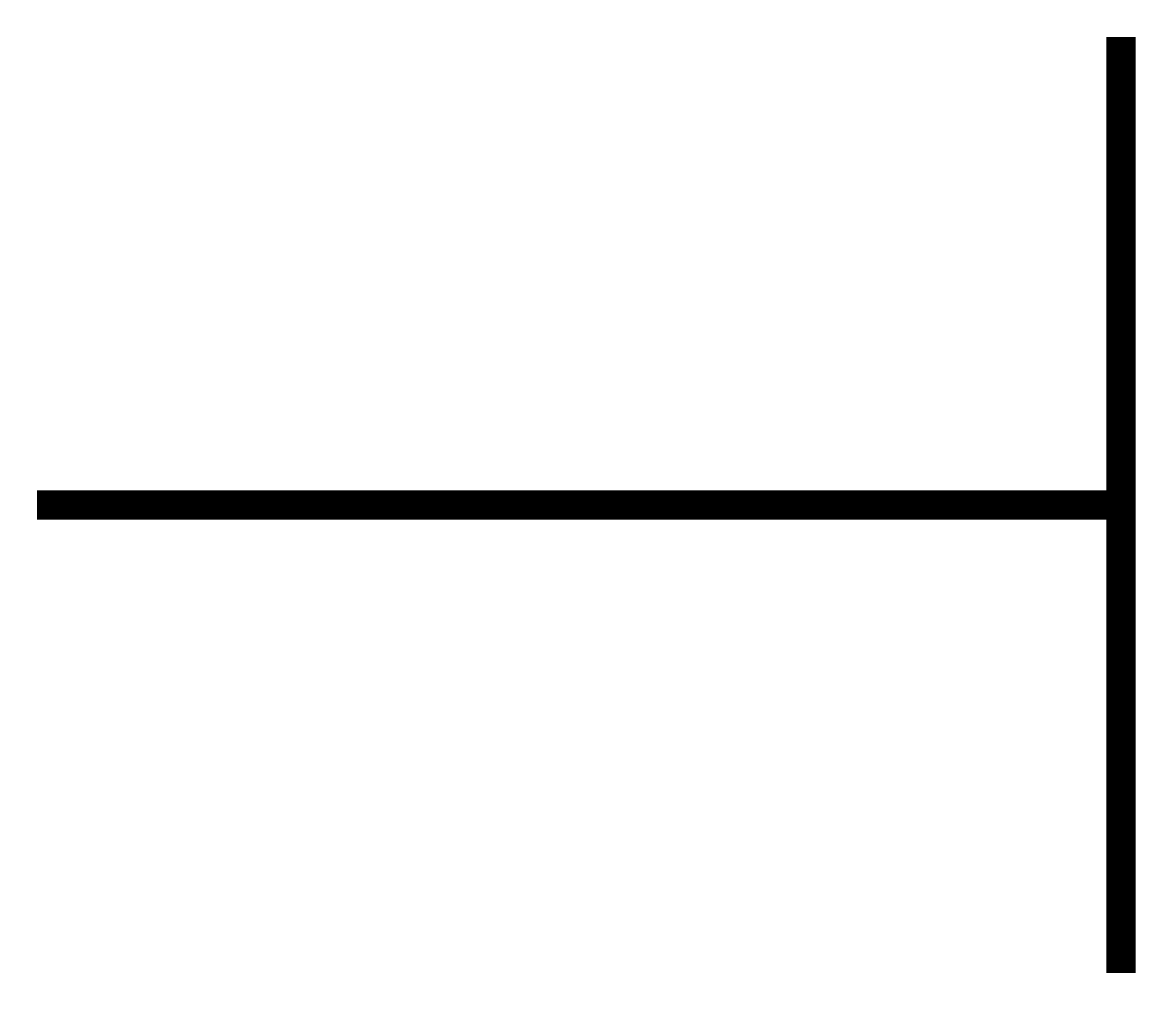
# Model space of a CAD drawing. Extents: x -0.2 to 18.6, y -8.2 to 8.2.
import ezdxf

# ---------------------------------------------------------------- set-up
doc = ezdxf.new("R2010")
doc.units = 0
doc.linetypes.add('CONTINUOUS1', pattern=[0])
doc.layers.add('003_THICK', color=7, linetype='CONTINUOUS1')

msp = doc.modelspace()

# ---------------------------------------------------------------- linework, layer by layer
at = {"layer": '003_THICK', "const_width": 0.5}
for points in [[(18.38, 7.933), (18.38, -7.933)], [(18.38, 0), (0, 0)]]:
    msp.add_lwpolyline(points, dxfattribs=at)

doc.saveas('drawing.dxf')
